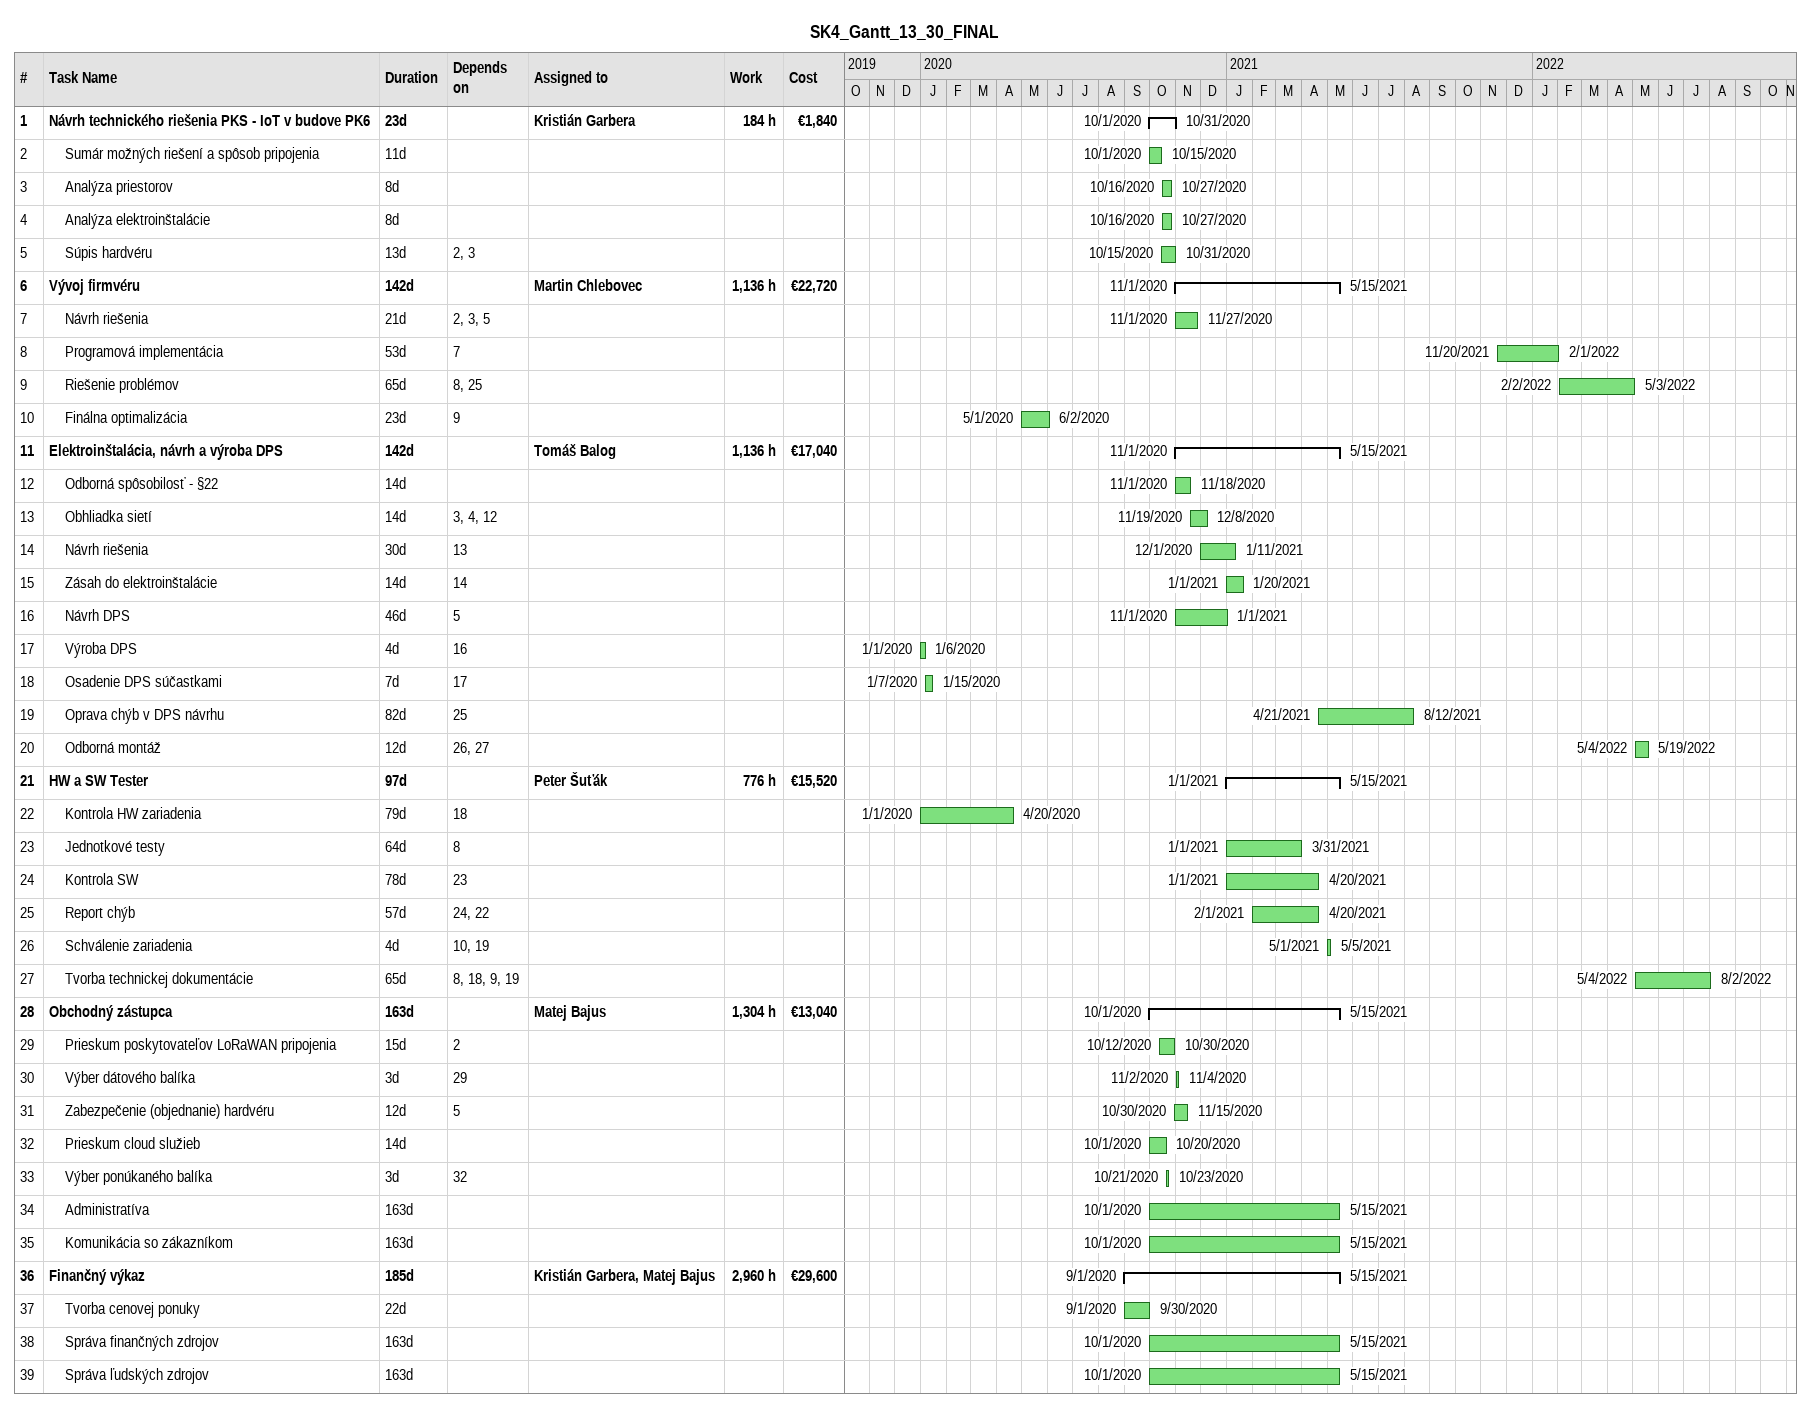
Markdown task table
SK4_Gantt_13_30_FINAL

| ID | Level | Task | Duration | Start | Finish | Predecessors | Resources | Work (h) | Cost (€) |
|---|---|---|---|---|---|---|---|---|---|
| 1 | 1 | **Návrh technického riešenia PKS - IoT v budove PK6** | 23d | 2020-10-01 | 2020-10-31 |  | Kristián Garbera | 184 | 1840 |
| 2 | 2 | Sumár možných riešení a spôsob pripojenia | 11d | 2020-10-01 | 2020-10-15 |  |  |  |  |
| 3 | 2 | Analýza priestorov | 8d | 2020-10-16 | 2020-10-27 |  |  |  |  |
| 4 | 2 | Analýza elektroinštalácie | 8d | 2020-10-16 | 2020-10-27 |  |  |  |  |
| 5 | 2 | Súpis hardvéru | 13d | 2020-10-15 | 2020-10-31 | 2, 3 |  |  |  |
| 6 | 1 | **Vývoj firmvéru** | 142d | 2020-11-01 | 2021-05-15 |  | Martin Chlebovec | 1136 | 22720 |
| 7 | 2 | Návrh riešenia | 21d | 2020-11-01 | 2020-11-27 | 2, 3, 5 |  |  |  |
| 8 | 2 | Programová implementácia | 53d | 2021-11-20 | 2022-02-01 | 7 |  |  |  |
| 9 | 2 | Riešenie problémov | 65d | 2022-02-02 | 2022-05-03 | 8, 25 |  |  |  |
| 10 | 2 | Finálna optimalizácia | 23d | 2020-05-01 | 2020-06-02 | 9 |  |  |  |
| 11 | 1 | **Elektroinštalácia, návrh a výroba DPS** | 142d | 2020-11-01 | 2021-05-15 |  | Tomáš Balog | 1136 | 17040 |
| 12 | 2 | Odborná spôsobilosť - §22 | 14d | 2020-11-01 | 2020-11-18 |  |  |  |  |
| 13 | 2 | Obhliadka sietí | 14d | 2020-11-19 | 2020-12-08 | 3, 4, 12 |  |  |  |
| 14 | 2 | Návrh riešenia | 30d | 2020-12-01 | 2021-01-11 | 13 |  |  |  |
| 15 | 2 | Zásah do elektroinštalácie | 14d | 2021-01-01 | 2021-01-20 | 14 |  |  |  |
| 16 | 2 | Návrh DPS | 46d | 2020-11-01 | 2021-01-01 | 5 |  |  |  |
| 17 | 2 | Výroba DPS | 4d | 2020-01-01 | 2020-01-06 | 16 |  |  |  |
| 18 | 2 | Osadenie DPS súčastkami | 7d | 2020-01-07 | 2020-01-15 | 17 |  |  |  |
| 19 | 2 | Oprava chýb v DPS návrhu | 82d | 2021-04-21 | 2021-08-12 | 25 |  |  |  |
| 20 | 2 | Odborná montáž | 12d | 2022-05-04 | 2022-05-19 | 26, 27 |  |  |  |
| 21 | 1 | **HW a SW Tester** | 97d | 2021-01-01 | 2021-05-15 |  | Peter Šuťák | 776 | 15520 |
| 22 | 2 | Kontrola HW zariadenia | 79d | 2020-01-01 | 2020-04-20 | 18 |  |  |  |
| 23 | 2 | Jednotkové testy | 64d | 2021-01-01 | 2021-03-31 | 8 |  |  |  |
| 24 | 2 | Kontrola SW | 78d | 2021-01-01 | 2021-04-20 | 23 |  |  |  |
| 25 | 2 | Report chýb | 57d | 2021-02-01 | 2021-04-20 | 24, 22 |  |  |  |
| 26 | 2 | Schválenie zariadenia | 4d | 2021-05-01 | 2021-05-05 | 10, 19 |  |  |  |
| 27 | 2 | Tvorba technickej dokumentácie | 65d | 2022-05-04 | 2022-08-02 | 8, 18, 9, 19 |  |  |  |
| 28 | 1 | **Obchodný zástupca** | 163d | 2020-10-01 | 2021-05-15 |  | Matej Bajus | 1304 | 13040 |
| 29 | 2 | Prieskum poskytovateľov LoRaWAN pripojenia | 15d | 2020-10-12 | 2020-10-30 | 2 |  |  |  |
| 30 | 2 | Výber dátového balíka | 3d | 2020-11-02 | 2020-11-04 | 29 |  |  |  |
| 31 | 2 | Zabezpečenie (objednanie) hardvéru | 12d | 2020-10-30 | 2020-11-15 | 5 |  |  |  |
| 32 | 2 | Prieskum cloud služieb | 14d | 2020-10-01 | 2020-10-20 |  |  |  |  |
| 33 | 2 | Výber ponúkaného balíka | 3d | 2020-10-21 | 2020-10-23 | 32 |  |  |  |
| 34 | 2 | Administratíva | 163d | 2020-10-01 | 2021-05-15 |  |  |  |  |
| 35 | 2 | Komunikácia so zákazníkom | 163d | 2020-10-01 | 2021-05-15 |  |  |  |  |
| 36 | 1 | **Finančný výkaz** | 185d | 2020-09-01 | 2021-05-15 |  | Kristián Garbera, Matej Bajus | 2960 | 29600 |
| 37 | 2 | Tvorba cenovej ponuky | 22d | 2020-09-01 | 2020-09-30 |  |  |  |  |
| 38 | 2 | Správa finančných zdrojov | 163d | 2020-10-01 | 2021-05-15 |  |  |  |  |
| 39 | 2 | Správa ľudských zdrojov | 163d | 2020-10-01 | 2021-05-15 |  |  |  |  |
